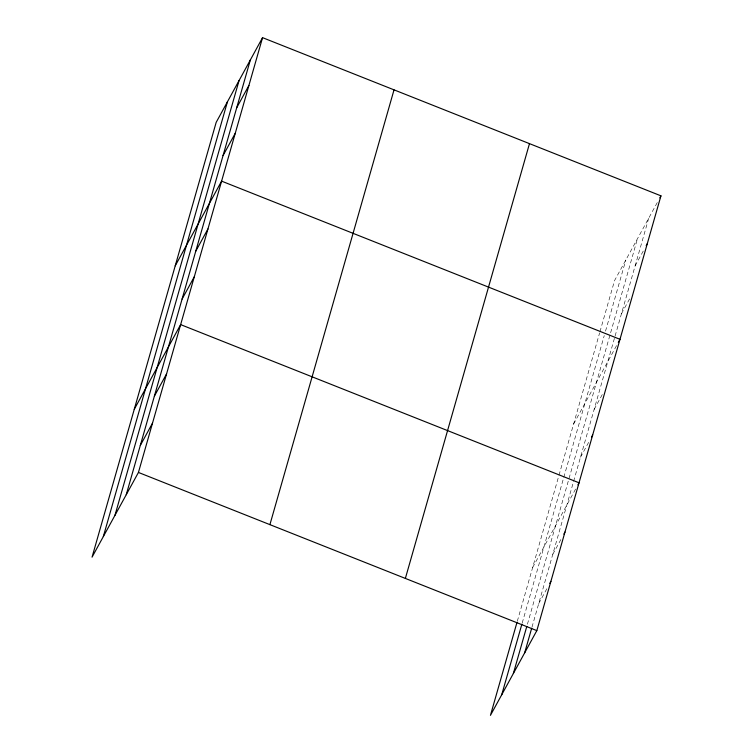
<?xml version="1.0" encoding="UTF-8"?>
<svg xmlns="http://www.w3.org/2000/svg" width="753" height="753" viewBox="0 0 753 753"><rect width="100%" height="100%" fill="white"/><g stroke="black" fill="none" stroke-linecap="round" stroke-linejoin="round"><path stroke-width="0.56" stroke-dasharray="3.77 2.82" d="M517.302 621.281L558.679 476.32M558.999 475.209L599.642 332.835M599.953 331.725L614.561 280.558L658.178 200.891M522.196 623.07L604.254 335.584M605.525 331.141L625.847 259.954M527.42 624.228L637.471 238.72M531.995 627.136L614.777 337.118M615.097 336.007L648.757 218.106M635.099 265.931L643.975 249.732M621.451 313.766L630.873 296.55M573.607 424.043L616.669 345.392M594.145 409.416L602.456 394.224M580.488 457.24L589.364 441.042M532.644 567.527L576.261 487.859M552.777 554.349L562.199 537.134M538.706 603.624L547.572 587.415"/><path stroke-width="1.13" d="M103.33 536.56L227.444 101.768M114.955 515.325L239.068 80.533M126.24 494.712L250.354 59.929M262.552 37.65L216.167 122.381L92.054 557.164L138.439 472.442L262.552 37.65L660.946 195.836L536.833 630.619L490.448 715.35L516.982 622.402M269.913 524.634L394.026 89.852M405.368 578.417L529.481 143.635M501.733 694.737L521.876 624.19M513.358 673.502L526.78 626.468M524.643 652.898L531.674 628.256M236.706 107.754L248.895 85.475M223.048 155.579L235.247 133.3M175.204 265.856L221.598 181.134L619.992 339.311L618.326 342.351M195.742 251.229L207.941 228.959M182.094 299.063L194.293 276.784M134.25 409.34L180.635 324.609L579.038 482.795L577.928 484.819M154.374 396.163L166.573 373.883M140.312 445.437L152.501 423.158M659.844 197.86L660.946 195.836M646.187 245.685L647.298 243.661M591.576 436.994L592.686 434.97M563.856 534.093L564.966 532.07M549.794 583.368L550.904 581.344M138.439 472.442L536.833 630.619"/></g></svg>
